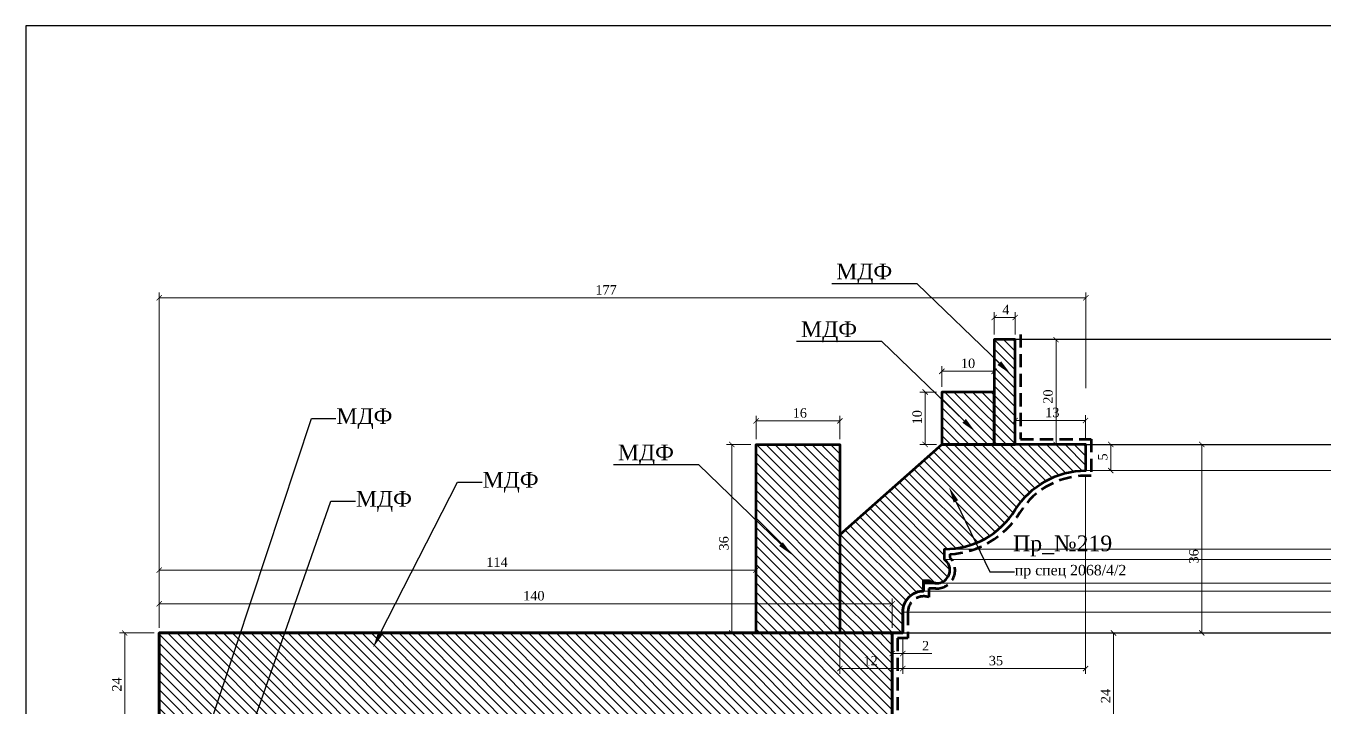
# Model space of a CAD drawing. Header units: millimetres. Extents: x 308847 to 309237, y -97254 to -96994.
# Drawn here: x 308846.6 to 309094.6, y -97124 to -96994 of the extents above; entities that cross this region are included whole.
import ezdxf
from ezdxf import colors
from ezdxf.entities.mleader import LeaderData, LeaderLine
from ezdxf.math import Vec2, Vec3

# ---------------------------------------------------------------- set-up
doc = ezdxf.new("R2010")
doc.units = ezdxf.units.MM
doc.header["$MEASUREMENT"] = 0
doc.linetypes.add('HIDDEN', pattern=[0.375, 0.25, -0.125])
doc.layers.add('Outside panel', color=7, linetype='Continuous', lineweight=18, true_color=0x7f5e57)
doc.layers.add('линия 50', color=1, linetype='Continuous', lineweight=140)
doc.layers.add('размеры в модели', color=7, linetype='Continuous')
doc.styles.add('ELECT', font='times.ttf')
doc.styles.get("Standard").update_dxf_attribs({"font": 'times.ttf'})
doc.dimstyles.new('M_1', dxfattribs={"dimtxt": 1.8, "dimasz": 1, "dimexe": 1, "dimexo": 1, "dimgap": 0.6, "dimtad": 1, "dimdec": 0, "dimdsep": 46, "dimtxsty": 'Standard', "dimblk": 'ARCHTICK', "dimcen": -5, "dimclrd": 7, "dimclre": 7, "dimclrt": 7, "dimadec": 0, "dimazin": 0, "dimtfac": 1, "dimtdec": 0, "dimtmove": 0, "dimatfit": 3, "dimfxl": 1, "dimtolj": 1, "dimtzin": 0, "dimlwd": 5, "dimlwe": 5, "dimarcsym": 0})

# ---------------------------------------------------------------- blocks, each defined once
blk = doc.blocks.new('_ArchTick')
at = {"color": 0, "linetype": 'ByBlock', "const_width": 0.15}
blk.add_lwpolyline([(-0.5, -0.5), (0.5, 0.5)], dxfattribs=at)
blk = doc.blocks.new('*D30')
at = {"color": 7, "lineweight": 5, "ltscale": 1000, "transparency": 16777216}
for p, q in [((309218.66, -97079.91), (309218.66, -97193.48)), ((309066.66, -97184.91), (309066.66, -97193.48)), ((309066.66, -97192.48), (309218.66, -97192.48))]:
    blk.add_line(p, q, dxfattribs=at)
at = {"layer": 'Defpoints', "color": 0, "ltscale": 1000, "transparency": 16777216}
for p in [(309218.66, -97078.91), (309066.66, -97183.91), (309218.66, -97192.48)]:
    blk.add_point(p, dxfattribs=at)
at = {"color": 7, "lineweight": 5, "ltscale": 1000, "transparency": 16777216, "rotation": 180}
blk.add_blockref('_ArchTick', (309066.66, -97192.48), dxfattribs=at)
at = {"color": 7, "lineweight": 5, "ltscale": 1000, "transparency": 16777216}
blk.add_blockref('_ArchTick', (309218.66, -97192.48), dxfattribs=at)
at = {"color": 7, "ltscale": 1000, "transparency": 16777216, "insert": (309140.28, -97190.97), "char_height": 1.8, "attachment_point": 5}
blk.add_mtext('\\A1;152', dxfattribs=at)
blk = doc.blocks.new('*D29')
at = {"layer": 'Defpoints', "color": 0, "ltscale": 1000, "transparency": 16777216}
for p in [(309049.09, -97045.93), (309049.09, -97064.15), (308872.09, -97100.15)]:
    blk.add_point(p, dxfattribs=at)
at = {"layer": 'размеры в модели', "color": 7, "lineweight": 5, "ltscale": 1000, "transparency": 16777216}
for p, q in [((308872.09, -97099.15), (308872.09, -97044.93)), ((309049.09, -97063.15), (309049.09, -97044.93)), ((308872.09, -97045.93), (309049.09, -97045.93))]:
    blk.add_line(p, q, dxfattribs=at)
at = {"layer": 'размеры в модели', "color": 7, "lineweight": 5, "ltscale": 1000, "transparency": 16777216, "rotation": 180}
blk.add_blockref('_ArchTick', (308872.09, -97045.93), dxfattribs=at)
at = {"layer": 'размеры в модели', "color": 7, "lineweight": 5, "ltscale": 1000, "transparency": 16777216}
blk.add_blockref('_ArchTick', (309049.09, -97045.93), dxfattribs=at)
at = {"layer": 'размеры в модели', "color": 7, "ltscale": 1000, "transparency": 16777216, "insert": (308957.44, -97044.41), "char_height": 1.8, "attachment_point": 5}
blk.add_mtext('\\A1;177', dxfattribs=at)
blk = doc.blocks.new('*D28')
at = {"color": 7, "lineweight": 5, "ltscale": 1000, "transparency": 16777216}
for p, q in [((309206.11, -97053.9), (309223.68, -97053.9)), ((309222.68, -97053.9), (309222.68, -97183.9)), ((309067.84, -97183.9), (309223.68, -97183.9))]:
    blk.add_line(p, q, dxfattribs=at)
at = {"layer": 'Defpoints', "color": 0, "ltscale": 1000, "transparency": 16777216}
for p in [(309205.11, -97053.9), (309066.84, -97183.9), (309222.68, -97183.9)]:
    blk.add_point(p, dxfattribs=at)
at = {"color": 7, "lineweight": 5, "ltscale": 1000, "transparency": 16777216}
for p, rotation in [((309222.68, -97053.9), 90), ((309222.68, -97183.9), 270)]:
    blk.add_blockref('_ArchTick', p, dxfattribs=dict(at, rotation=rotation))
at = {"color": 7, "ltscale": 1000, "transparency": 16777216, "insert": (309221.16, -97114.36), "char_height": 1.8, "attachment_point": 5, "rotation": 90}
blk.add_mtext('\\A1;130', dxfattribs=at)
blk = doc.blocks.new('*D26')
at = {"layer": 'Defpoints', "color": 0, "ltscale": 1000, "transparency": 16777216}
for p in [(309012.09, -97109.91), (309014.09, -97109.91), (309014.09, -97113.83)]:
    blk.add_point(p, dxfattribs=at)
at = {"layer": 'размеры в модели', "color": 7, "lineweight": 5, "ltscale": 1000, "transparency": 16777216}
for p, q in [((309012.09, -97110.91), (309012.09, -97114.83)), ((309014.09, -97110.91), (309014.09, -97114.83)), ((309012.09, -97113.83), (309014.09, -97113.83)), ((309014.09, -97113.83), (309019.64, -97113.83))]:
    blk.add_line(p, q, dxfattribs=at)
at = {"layer": 'размеры в модели', "color": 7, "lineweight": 5, "ltscale": 1000, "transparency": 16777216, "rotation": 180}
blk.add_blockref('_ArchTick', (309012.09, -97113.83), dxfattribs=at)
at = {"layer": 'размеры в модели', "color": 7, "lineweight": 5, "ltscale": 1000, "transparency": 16777216}
blk.add_blockref('_ArchTick', (309014.09, -97113.83), dxfattribs=at)
at = {"layer": 'размеры в модели', "color": 7, "ltscale": 1000, "transparency": 16777216, "insert": (309018.46, -97112.33), "char_height": 1.8, "attachment_point": 5}
blk.add_mtext('\\A1;2', dxfattribs=at)
blk = doc.blocks.new('*D25')
at = {"layer": 'Defpoints', "color": 0, "ltscale": 1000, "transparency": 16777216}
for p in [(309049.01, -97069.35), (309035.56, -97073.91), (309049.01, -97073.91)]:
    blk.add_point(p, dxfattribs=at)
at = {"layer": 'размеры в модели', "color": 7, "lineweight": 5, "ltscale": 1000, "transparency": 16777216}
for p, q in [((309035.56, -97072.91), (309035.56, -97068.35)), ((309035.56, -97069.35), (309049.01, -97069.35)), ((309049.01, -97072.91), (309049.01, -97068.35))]:
    blk.add_line(p, q, dxfattribs=at)
at = {"layer": 'размеры в модели', "color": 7, "lineweight": 5, "ltscale": 1000, "transparency": 16777216, "rotation": 180}
blk.add_blockref('_ArchTick', (309035.56, -97069.35), dxfattribs=at)
at = {"layer": 'размеры в модели', "color": 7, "lineweight": 5, "ltscale": 1000, "transparency": 16777216}
blk.add_blockref('_ArchTick', (309049.01, -97069.35), dxfattribs=at)
at = {"layer": 'размеры в модели', "color": 7, "ltscale": 1000, "transparency": 16777216, "insert": (309042.67, -97067.83), "char_height": 1.8, "attachment_point": 5}
blk.add_mtext('\\A1;13', dxfattribs=at)
blk = doc.blocks.new('*D24')
at = {"layer": 'Defpoints', "color": 0, "ltscale": 1000, "transparency": 16777216}
for p in [(308986.05, -97097.89), (308872.09, -97109.91), (308986.05, -97109.91)]:
    blk.add_point(p, dxfattribs=at)
at = {"layer": 'размеры в модели', "color": 7, "lineweight": 5, "ltscale": 1000, "transparency": 16777216}
for p, q in [((308872.09, -97108.91), (308872.09, -97096.89)), ((308986.05, -97108.91), (308986.05, -97096.89)), ((308872.09, -97097.89), (308986.05, -97097.89))]:
    blk.add_line(p, q, dxfattribs=at)
at = {"layer": 'размеры в модели', "color": 7, "lineweight": 5, "ltscale": 1000, "transparency": 16777216, "rotation": 180}
blk.add_blockref('_ArchTick', (308872.09, -97097.89), dxfattribs=at)
at = {"layer": 'размеры в модели', "color": 7, "lineweight": 5, "ltscale": 1000, "transparency": 16777216}
blk.add_blockref('_ArchTick', (308986.05, -97097.89), dxfattribs=at)
at = {"layer": 'размеры в модели', "color": 7, "ltscale": 1000, "transparency": 16777216, "insert": (308936.6, -97096.39), "char_height": 1.8, "attachment_point": 5}
blk.add_mtext('\\A1;114', dxfattribs=at)
blk = doc.blocks.new('*D21')
at = {"layer": 'Defpoints', "color": 0, "ltscale": 1000, "transparency": 16777216}
for p in [(309014.09, -97109.91), (309012.09, -97133.91), (309054.34, -97133.91)]:
    blk.add_point(p, dxfattribs=at)
at = {"layer": 'размеры в модели', "color": 7, "lineweight": 5, "ltscale": 1000, "transparency": 16777216}
for p, q in [((309015.09, -97109.91), (309055.34, -97109.91)), ((309054.34, -97109.91), (309054.34, -97133.91)), ((309013.09, -97133.91), (309055.34, -97133.91))]:
    blk.add_line(p, q, dxfattribs=at)
for p, rotation in [((309054.34, -97109.91), 90), ((309054.34, -97133.91), 270)]:
    blk.add_blockref('_ArchTick', p, dxfattribs=dict(at, rotation=rotation))
at = {"layer": 'размеры в модели', "color": 7, "ltscale": 1000, "transparency": 16777216, "insert": (309052.84, -97121.94), "char_height": 1.8, "attachment_point": 5, "rotation": 90}
blk.add_mtext('\\A1;24', dxfattribs=at)
blk = doc.blocks.new('*D20')
at = {"color": 7, "lineweight": 5, "ltscale": 1000, "transparency": 16777216}
for p, q in [((309050.09, -97073.91), (309072.21, -97073.91)), ((309071.21, -97109.91), (309071.21, -97073.91)), ((309015.09, -97109.91), (309072.21, -97109.91))]:
    blk.add_line(p, q, dxfattribs=at)
at = {"layer": 'Defpoints', "color": 0, "ltscale": 1000, "transparency": 16777216}
for p in [(309049.09, -97073.91), (309071.21, -97073.91), (309014.09, -97109.91)]:
    blk.add_point(p, dxfattribs=at)
at = {"color": 7, "lineweight": 5, "ltscale": 1000, "transparency": 16777216}
for p, rotation in [((309071.21, -97073.91), 90), ((309071.21, -97109.91), 270)]:
    blk.add_blockref('_ArchTick', p, dxfattribs=dict(at, rotation=rotation))
at = {"color": 7, "ltscale": 1000, "transparency": 16777216, "insert": (309069.69, -97095.29), "char_height": 1.8, "attachment_point": 5, "rotation": 90}
blk.add_mtext('\\A1;36', dxfattribs=at)
blk = doc.blocks.new('*D19')
at = {"layer": 'Defpoints', "color": 0, "ltscale": 1000, "transparency": 16777216}
for p in [(309049.02, -97078.91), (309014.09, -97109.91), (309049.02, -97116.7)]:
    blk.add_point(p, dxfattribs=at)
at = {"layer": 'размеры в модели', "color": 7, "lineweight": 5, "ltscale": 1000, "transparency": 16777216}
for p, q in [((309049.02, -97079.91), (309049.02, -97117.7)), ((309014.09, -97110.91), (309014.09, -97117.7)), ((309014.09, -97116.7), (309049.02, -97116.7))]:
    blk.add_line(p, q, dxfattribs=at)
at = {"layer": 'размеры в модели', "color": 7, "lineweight": 5, "ltscale": 1000, "transparency": 16777216, "rotation": 180}
blk.add_blockref('_ArchTick', (309014.09, -97116.7), dxfattribs=at)
at = {"layer": 'размеры в модели', "color": 7, "lineweight": 5, "ltscale": 1000, "transparency": 16777216}
blk.add_blockref('_ArchTick', (309049.02, -97116.7), dxfattribs=at)
at = {"layer": 'размеры в модели', "color": 7, "ltscale": 1000, "transparency": 16777216, "insert": (309031.9, -97115.19), "char_height": 1.8, "attachment_point": 5}
blk.add_mtext('\\A1;35', dxfattribs=at)
blk = doc.blocks.new('*D18')
at = {"layer": 'Defpoints', "color": 0, "ltscale": 1000, "transparency": 16777216}
for p in [(309002.09, -97109.91), (309014.09, -97109.91), (309014.09, -97116.7)]:
    blk.add_point(p, dxfattribs=at)
at = {"layer": 'размеры в модели', "color": 7, "lineweight": 5, "ltscale": 1000, "transparency": 16777216}
for p, q in [((309002.09, -97110.91), (309002.09, -97117.7)), ((309014.09, -97110.91), (309014.09, -97117.7)), ((309002.09, -97116.7), (309014.09, -97116.7))]:
    blk.add_line(p, q, dxfattribs=at)
at = {"layer": 'размеры в модели', "color": 7, "lineweight": 5, "ltscale": 1000, "transparency": 16777216, "rotation": 180}
blk.add_blockref('_ArchTick', (309002.09, -97116.7), dxfattribs=at)
at = {"layer": 'размеры в модели', "color": 7, "lineweight": 5, "ltscale": 1000, "transparency": 16777216}
blk.add_blockref('_ArchTick', (309014.09, -97116.7), dxfattribs=at)
at = {"layer": 'размеры в модели', "color": 7, "ltscale": 1000, "transparency": 16777216, "insert": (309007.95, -97115.2), "char_height": 1.8, "attachment_point": 5}
blk.add_mtext('\\A1;12', dxfattribs=at)
blk = doc.blocks.new('*D9')
at = {"layer": 'Defpoints', "color": 0, "ltscale": 1000, "transparency": 16777216}
for p in [(308865.49, -97109.91), (308872.09, -97109.91), (308872.09, -97133.91)]:
    blk.add_point(p, dxfattribs=at)
at = {"layer": 'размеры в модели', "color": 7, "lineweight": 5, "ltscale": 1000, "transparency": 16777216}
for p, q in [((308871.09, -97109.91), (308864.49, -97109.91)), ((308865.49, -97133.91), (308865.49, -97109.91)), ((308871.09, -97133.91), (308864.49, -97133.91))]:
    blk.add_line(p, q, dxfattribs=at)
for p, rotation in [((308865.49, -97109.91), 90), ((308865.49, -97133.91), 270)]:
    blk.add_blockref('_ArchTick', p, dxfattribs=dict(at, rotation=rotation))
at = {"layer": 'размеры в модели', "color": 7, "ltscale": 1000, "transparency": 16777216, "insert": (308863.99, -97119.74), "char_height": 1.8, "attachment_point": 5, "rotation": 90}
blk.add_mtext('\\A1;24', dxfattribs=at)
blk = doc.blocks.new('*D8')
at = {"layer": 'Defpoints', "color": 0, "ltscale": 1000, "transparency": 16777216}
for p in [(308872.09, -97104.32), (308872.09, -97109.91), (309012.09, -97109.91)]:
    blk.add_point(p, dxfattribs=at)
at = {"layer": 'размеры в модели', "color": 7, "lineweight": 5, "ltscale": 1000, "transparency": 16777216}
for p, q in [((308872.09, -97108.91), (308872.09, -97103.32)), ((309012.09, -97104.32), (308872.09, -97104.32)), ((309012.09, -97108.91), (309012.09, -97103.32))]:
    blk.add_line(p, q, dxfattribs=at)
at = {"layer": 'размеры в модели', "color": 7, "lineweight": 5, "ltscale": 1000, "transparency": 16777216, "rotation": 180}
blk.add_blockref('_ArchTick', (308872.09, -97104.32), dxfattribs=at)
at = {"layer": 'размеры в модели', "color": 7, "lineweight": 5, "ltscale": 1000, "transparency": 16777216}
blk.add_blockref('_ArchTick', (309012.09, -97104.32), dxfattribs=at)
at = {"layer": 'размеры в модели', "color": 7, "ltscale": 1000, "transparency": 16777216, "insert": (308943.64, -97102.81), "char_height": 1.8, "attachment_point": 5}
blk.add_mtext('\\A1;140', dxfattribs=at)
blk = doc.blocks.new('*D7')
at = {"layer": 'Defpoints', "color": 0, "ltscale": 1000, "transparency": 16777216}
for p in [(309049.09, -97073.91), (309049.02, -97078.91), (309053.82, -97078.91)]:
    blk.add_point(p, dxfattribs=at)
at = {"layer": 'размеры в модели', "color": 7, "lineweight": 5, "ltscale": 1000, "transparency": 16777216}
for p, q in [((309050.09, -97073.91), (309054.82, -97073.91)), ((309053.82, -97073.91), (309053.82, -97078.91)), ((309050.02, -97078.91), (309054.82, -97078.91))]:
    blk.add_line(p, q, dxfattribs=at)
for p, rotation in [((309053.82, -97073.91), 90), ((309053.82, -97078.91), 270)]:
    blk.add_blockref('_ArchTick', p, dxfattribs=dict(at, rotation=rotation))
at = {"layer": 'размеры в модели', "color": 7, "ltscale": 1000, "transparency": 16777216, "insert": (309052.3, -97076.31), "char_height": 1.8, "attachment_point": 5, "rotation": 90}
blk.add_mtext('\\A1;5', dxfattribs=at)
blk = doc.blocks.new('*D6')
at = {"layer": 'Defpoints', "color": 0, "ltscale": 1000, "transparency": 16777216}
for p in [(308986.09, -97073.91), (308981.45, -97109.91), (308986.09, -97109.91)]:
    blk.add_point(p, dxfattribs=at)
at = {"layer": 'размеры в модели', "color": 7, "lineweight": 5, "ltscale": 1000, "transparency": 16777216}
for p, q in [((308985.09, -97073.91), (308980.45, -97073.91)), ((308981.45, -97073.91), (308981.45, -97109.91)), ((308985.09, -97109.91), (308980.45, -97109.91))]:
    blk.add_line(p, q, dxfattribs=at)
for p, rotation in [((308981.45, -97073.91), 90), ((308981.45, -97109.91), 270)]:
    blk.add_blockref('_ArchTick', p, dxfattribs=dict(at, rotation=rotation))
at = {"layer": 'размеры в модели', "color": 7, "ltscale": 1000, "transparency": 16777216, "insert": (308979.93, -97092.8), "char_height": 1.8, "attachment_point": 5, "rotation": 90}
blk.add_mtext('\\A1;36', dxfattribs=at)
blk = doc.blocks.new('*D5')
at = {"layer": 'Defpoints', "color": 0, "ltscale": 1000, "transparency": 16777216}
for p in [(309002.09, -97069.44), (308986.09, -97073.91), (309002.09, -97073.91)]:
    blk.add_point(p, dxfattribs=at)
at = {"layer": 'размеры в модели', "color": 7, "lineweight": 5, "ltscale": 1000, "transparency": 16777216}
for p, q in [((308986.09, -97072.91), (308986.09, -97068.44)), ((308986.09, -97069.44), (309002.09, -97069.44)), ((309002.09, -97072.91), (309002.09, -97068.44))]:
    blk.add_line(p, q, dxfattribs=at)
at = {"layer": 'размеры в модели', "color": 7, "lineweight": 5, "ltscale": 1000, "transparency": 16777216, "rotation": 180}
blk.add_blockref('_ArchTick', (308986.09, -97069.44), dxfattribs=at)
at = {"layer": 'размеры в модели', "color": 7, "lineweight": 5, "ltscale": 1000, "transparency": 16777216}
blk.add_blockref('_ArchTick', (309002.09, -97069.44), dxfattribs=at)
at = {"layer": 'размеры в модели', "color": 7, "ltscale": 1000, "transparency": 16777216, "insert": (308994.44, -97067.92), "char_height": 1.8, "attachment_point": 5}
blk.add_mtext('\\A1;16', dxfattribs=at)
blk = doc.blocks.new('*D4')
at = {"layer": 'Defpoints', "color": 0, "ltscale": 1000, "transparency": 16777216}
for p in [(309021.56, -97063.91), (309018.37, -97073.91), (309021.56, -97073.91)]:
    blk.add_point(p, dxfattribs=at)
at = {"layer": 'размеры в модели', "color": 7, "lineweight": 5, "ltscale": 1000, "transparency": 16777216}
for p, q in [((309020.56, -97063.91), (309017.37, -97063.91)), ((309018.37, -97063.91), (309018.37, -97073.91)), ((309020.56, -97073.91), (309017.37, -97073.91))]:
    blk.add_line(p, q, dxfattribs=at)
for p, rotation in [((309018.37, -97063.91), 90), ((309018.37, -97073.91), 270)]:
    blk.add_blockref('_ArchTick', p, dxfattribs=dict(at, rotation=rotation))
at = {"layer": 'размеры в модели', "color": 7, "ltscale": 1000, "transparency": 16777216, "insert": (309016.86, -97068.73), "char_height": 1.8, "attachment_point": 5, "rotation": 90}
blk.add_mtext('\\A1;10', dxfattribs=at)
blk = doc.blocks.new('*D3')
at = {"layer": 'Defpoints', "color": 0, "ltscale": 1000, "transparency": 16777216}
for p in [(309031.56, -97059.96), (309021.56, -97063.91), (309031.56, -97063.91)]:
    blk.add_point(p, dxfattribs=at)
at = {"layer": 'размеры в модели', "color": 7, "lineweight": 5, "ltscale": 1000, "transparency": 16777216}
for p, q in [((309021.56, -97062.91), (309021.56, -97058.96)), ((309031.56, -97062.91), (309031.56, -97058.96)), ((309021.56, -97059.96), (309031.56, -97059.96))]:
    blk.add_line(p, q, dxfattribs=at)
at = {"layer": 'размеры в модели', "color": 7, "lineweight": 5, "ltscale": 1000, "transparency": 16777216, "rotation": 180}
blk.add_blockref('_ArchTick', (309021.56, -97059.96), dxfattribs=at)
at = {"layer": 'размеры в модели', "color": 7, "lineweight": 5, "ltscale": 1000, "transparency": 16777216}
blk.add_blockref('_ArchTick', (309031.56, -97059.96), dxfattribs=at)
at = {"layer": 'размеры в модели', "color": 7, "ltscale": 1000, "transparency": 16777216, "insert": (309026.57, -97058.45), "char_height": 1.8, "attachment_point": 5}
blk.add_mtext('\\A1;10', dxfattribs=at)
blk = doc.blocks.new('*D2')
at = {"layer": 'Defpoints', "color": 0, "ltscale": 1000, "transparency": 16777216}
for p in [(309035.56, -97053.91), (309035.56, -97073.91), (309043.37, -97073.91)]:
    blk.add_point(p, dxfattribs=at)
at = {"layer": 'размеры в модели', "color": 7, "lineweight": 5, "ltscale": 1000, "transparency": 16777216}
for p, q in [((309036.56, -97053.91), (309044.37, -97053.91)), ((309043.37, -97053.91), (309043.37, -97073.91)), ((309036.56, -97073.91), (309044.37, -97073.91))]:
    blk.add_line(p, q, dxfattribs=at)
for p, rotation in [((309043.37, -97053.91), 90), ((309043.37, -97073.91), 270)]:
    blk.add_blockref('_ArchTick', p, dxfattribs=dict(at, rotation=rotation))
at = {"layer": 'размеры в модели', "color": 7, "ltscale": 1000, "transparency": 16777216, "insert": (309041.85, -97064.78), "char_height": 1.8, "attachment_point": 5, "rotation": 90}
blk.add_mtext('\\A1;20', dxfattribs=at)
blk = doc.blocks.new('*D1')
at = {"layer": 'Defpoints', "color": 0, "ltscale": 1000, "transparency": 16777216}
for p in [(309035.56, -97049.68), (309031.56, -97053.91), (309035.56, -97053.91)]:
    blk.add_point(p, dxfattribs=at)
at = {"layer": 'размеры в модели', "color": 7, "lineweight": 5, "ltscale": 1000, "transparency": 16777216}
for p, q in [((309031.56, -97052.91), (309031.56, -97048.68)), ((309031.56, -97049.68), (309035.56, -97049.68)), ((309035.56, -97052.91), (309035.56, -97048.68))]:
    blk.add_line(p, q, dxfattribs=at)
at = {"layer": 'размеры в модели', "color": 7, "lineweight": 5, "ltscale": 1000, "transparency": 16777216, "rotation": 180}
blk.add_blockref('_ArchTick', (309031.56, -97049.68), dxfattribs=at)
at = {"layer": 'размеры в модели', "color": 7, "lineweight": 5, "ltscale": 1000, "transparency": 16777216}
blk.add_blockref('_ArchTick', (309035.56, -97049.68), dxfattribs=at)
at = {"layer": 'размеры в модели', "color": 7, "ltscale": 1000, "transparency": 16777216, "insert": (309033.78, -97048.18), "char_height": 1.8, "attachment_point": 5}
blk.add_mtext('\\A1;4', dxfattribs=at)

msp = doc.modelspace()

# ---------------------------------------------------------------- hatches: boundary and pattern name
at = {"layer": 'Outside panel', "ltscale": 1000, "true_color": 0x293189}
h = msp.add_hatch(dxfattribs=at)
h.set_pattern_fill('ANSI31', color=177, scale=10, angle=90)
h.set_pattern_definition([(135, (-338.7751, -6603.8348), (-0.8838834765, -0.8838834765), [])])
h.paths.add_polyline_path([(309012.09, -97109.91), (308872.09, -97109.91), (308872.09, -97133.91), (308921.09, -97133.91), (308966.09, -97133.91), (309012.09, -97133.91)])
h.paths.add_polyline_path([(308966.09, -97133.91), (308921.09, -97133.91), (308921.09, -97143.91), (308966.09, -97143.91)])
h.paths.add_polyline_path([(308921.09, -97133.91), (308872.09, -97133.91), (308872.09, -97149.91), (308903.67, -97149.91), (308921.09, -97149.91), (308921.09, -97144.41)])
h.paths.add_polyline_path([(308903.67, -97149.91), (308872.09, -97149.91), (308872.09, -97177.45)])
h.paths.add_polyline_path([(309002.09, -97073.91), (308986.09, -97073.91), (308986.09, -97109.91), (309002.09, -97109.91)])
h.paths.add_polyline_path([(309031.56, -97063.91), (309021.56, -97063.91), (309021.56, -97073.91), (309031.56, -97073.91)])
h.paths.add_polyline_path([(309035.56, -97053.91), (309031.56, -97053.91), (309031.56, -97073.91), (309035.56, -97073.91)])
at = {"layer": 'Outside panel', "ltscale": 1000}
h = msp.add_hatch(dxfattribs=at)
h.set_pattern_fill('ANSI31', color=256, scale=10, angle=90)
h.set_pattern_definition([(135, (-353.1687, -6613.5911), (-0.8838834765, -0.8838834765), [])])
h.paths.add_polyline_path([(309035.59, -97086.41, -0.25901), (309049.09, -97078.91), (309049.09, -97073.91), (309021.56, -97073.91), (309002.09, -97091.15), (309002.09, -97109.91), (309012.09, -97109.91), (309014.09, -97109.91), (309014.09, -97105.91, -0.414214), (309018.09, -97101.91), (309018.09, -97099.91), (309019.09, -97099.91, 1), (309022.09, -97095.91), (309022.09, -97093.91, 0.25901)])

# ---------------------------------------------------------------- linework, layer by layer
at = {"color": 7}
for p, q in [((309205.13, -97053.91), (309031.56, -97053.91)), ((309049.09, -97073.91), (309218.66, -97073.91)), ((309012.09, -97109.91), (309181.66, -97109.91))]:
    msp.add_line(p, q, dxfattribs=at)
at = {"color": 7, "lineweight": 15, "ltscale": 1000}
for p, q in [((309049.09, -97078.91), (309218.66, -97078.91)), ((309022.09, -97093.91), (309191.66, -97093.91)), ((309022.09, -97095.91), (309191.66, -97095.91)), ((309018.09, -97101.91), (309187.66, -97101.91)), ((309020.59, -97100.41), (309190.01, -97100.4)), ((309014.09, -97105.91), (309183.66, -97105.91))]:
    msp.add_line(p, q, dxfattribs=at)
at = {"color": 6, "ltscale": 1000}
msp.add_lwpolyline([(308846.63, -97254.04), (309236.63, -97254.04), (309236.63, -96994.04), (308846.63, -96994.04)], close=True, dxfattribs=at)
at = {"layer": 'линия 50', "color": 1, "linetype": 'HIDDEN', "ltscale": 10, "true_color": 0xff0909}
for points in [[(309036.56, -97052.91), (309036.56, -97052.91), (309036.56, -97072.91), (309050.09, -97072.91), (309050.09, -97079.94, 0.276995), (309036.44, -97086.93, -0.243283), (309023.09, -97094.88), (309023.09, -97095.46, -0.687289), (309020.37, -97101.4, -0.687289)], [(309020.44, -97101.4), (309019.09, -97101.4), (309019.09, -97103.08, 0.517638), (309015.09, -97105.91), (309015.09, -97110.91), (309013.09, -97110.91), (309013.09, -97134.91), (308997.78, -97134.91), (308997.78, -97138.91), (308996.78, -97138.91)]]:
    msp.add_lwpolyline(points, format="xyb", dxfattribs=at)
at = {"layer": 'линия 50', "color": 7}
for points in [[(309031.56, -97073.91), (309035.56, -97073.91), (309035.56, -97053.91), (309031.56, -97053.91)], [(309021.56, -97073.91), (309031.56, -97073.91), (309031.56, -97063.91), (309021.56, -97063.91)], [(309002.09, -97109.91), (308986.09, -97109.91), (308986.09, -97073.91), (309002.09, -97073.91)], [(309012.09, -97133.91), (309012.09, -97109.91), (308872.09, -97109.91), (308872.09, -97133.91), (308921.09, -97133.91)]]:
    msp.add_lwpolyline(points, close=True, dxfattribs=at)
msp.add_lwpolyline([(309002.09, -97091.15), (309002.09, -97109.91), (309014.09, -97109.91), (309014.09, -97105.91, -0.414214), (309018.09, -97101.91), (309018.09, -97099.91), (309019.09, -97099.91, 1), (309022.09, -97095.91), (309022.09, -97093.91, 0.25901), (309035.59, -97086.41, -0.25901), (309049.09, -97078.91), (309049.09, -97073.91), (309021.56, -97073.91)], format="xyb", close=True, dxfattribs=at)
msp.add_lwpolyline([(309020.44, -97100.4), (309018.09, -97100.41), (309018.09, -97101.91, 0.414214), (309014.09, -97105.91), (309014.09, -97109.91), (309012.09, -97109.91), (309012.09, -97133.91), (308996.78, -97133.91), (308996.78, -97137.91), (308991.78, -97137.91, -0.769808), (308988.15, -97146.87, -0.769808)], format="xyb", dxfattribs=at)
msp.add_lwpolyline([(309012.09, -97133.91), (308872.09, -97133.91), (308872.09, -97109.91), (309012.09, -97109.91)], dxfattribs=at)

# ---------------------------------------------------------------- texts
at = {"color": 5, "ltscale": 1000, "style": 'ELECT'}
msp.add_text('Пр_№219', height=3, dxfattribs=at).set_placement((309035.18, -97094.3))

# ---------------------------------------------------------------- dimensions: what is measured, and where the dimension line sits
at = {"color": 5, "ltscale": 1000}
for base, p1, p2, picture, middle in [((309222.68, -97183.9), (309205.11, -97053.9), (309066.84, -97183.9), '*D28', (309222.68, -97114.36)), ((309071.21, -97073.91), (309014.09, -97109.91), (309049.09, -97073.91), '*D20', (309071.21, -97095.29))]:
    dim = msp.add_linear_dim(base=base, p1=p1, p2=p2, angle=90, dimstyle='M_1', dxfattribs=at)
    dim.commit()
    dim.dimension.update_dxf_attribs({"geometry": picture, "text_midpoint": middle, "dimtype": 128})
at = {"color": 7, "ltscale": 1000}
dim = msp.add_linear_dim(base=(309218.66, -97192.48), p1=(309066.66, -97183.91), p2=(309218.66, -97078.91), dimstyle='M_1', dxfattribs=at)
dim.commit()
dim.dimension.update_dxf_attribs({"geometry": '*D30', "text_midpoint": (309140.28, -97192.48), "dimtype": 128})
at = {"layer": 'размеры в модели', "color": 5, "ltscale": 1000}
for base, p1, p2, picture, middle in [((309049.09, -97045.93), (308872.09, -97100.15), (309049.09, -97064.15), '*D29', (308957.44, -97045.93)), ((309035.56, -97049.68), (309031.56, -97053.91), (309035.56, -97053.91), '*D1', (309033.78, -97049.68)), ((309031.56, -97059.96), (309021.56, -97063.91), (309031.56, -97063.91), '*D3', (309026.57, -97059.96)), ((309002.09, -97069.44), (308986.09, -97073.91), (309002.09, -97073.91), '*D5', (308994.44, -97069.44)), ((309049.01, -97069.35), (309035.56, -97073.91), (309049.01, -97073.91), '*D25', (309042.67, -97069.35)), ((309049.02, -97116.7), (309014.09, -97109.91), (309049.02, -97078.91), '*D19', (309031.9, -97116.7)), ((308986.05, -97097.89), (308872.09, -97109.91), (308986.05, -97109.91), '*D24', (308936.6, -97097.89)), ((308872.09, -97104.32), (309012.09, -97109.91), (308872.09, -97109.91), '*D8', (308943.64, -97104.32)), ((309014.09, -97116.7), (309002.09, -97109.91), (309014.09, -97109.91), '*D18', (309007.95, -97116.7)), ((309014.09, -97113.83), (309012.09, -97109.91), (309014.09, -97109.91), '*D26', (309018.46, -97113.83))]:
    dim = msp.add_linear_dim(base=base, p1=p1, p2=p2, dimstyle='M_1', dxfattribs=at)
    dim.commit()
    dim.dimension.update_dxf_attribs({"geometry": picture, "text_midpoint": middle, "dimtype": 128})
for base, p1, p2, picture, middle in [((309043.37, -97073.91), (309035.56, -97053.91), (309035.56, -97073.91), '*D2', (309043.37, -97064.78)), ((309018.37, -97073.91), (309021.56, -97063.91), (309021.56, -97073.91), '*D4', (309018.37, -97068.73)), ((308981.45, -97109.91), (308986.09, -97073.91), (308986.09, -97109.91), '*D6', (308981.45, -97092.8)), ((309053.82, -97078.91), (309049.09, -97073.91), (309049.02, -97078.91), '*D7', (309053.82, -97076.31)), ((308865.49, -97109.91), (308872.09, -97133.91), (308872.09, -97109.91), '*D9', (308865.49, -97119.74)), ((309054.34, -97133.91), (309014.09, -97109.91), (309012.09, -97133.91), '*D21', (309054.34, -97121.94))]:
    dim = msp.add_linear_dim(base=base, p1=p1, p2=p2, angle=90, dimstyle='M_1', dxfattribs=at)
    dim.commit()
    dim.dimension.update_dxf_attribs({"geometry": picture, "text_midpoint": middle, "dimtype": 128})

# ---------------------------------------------------------------- leaders
at = {"layer": 'размеры в модели', "color": 7, "ltscale": 1000}
ml = msp.add_multileader_mtext('Standard', dxfattribs=at)
ml.set_content('\\A1;МДФ  ', color=7)
ml.set_leader_properties()
ml.build(insert=Vec2(0, 0))
ml.multileader.update_dxf_attribs({"text_right_attachment_type": 6, "dogleg_length": 0.36, "arrow_head_size": 3})
ctx = ml.context
ctx.base_point, ctx.char_height, ctx.arrow_head_size, ctx.landing_gap_size, ctx.plane_origin = Vec3(309001.77, -97041.32), 3, 3, 0.09, Vec3(309016.13, -97063.21)
ctx.right_attachment, ctx.text_align_type = 6, 2
notes = []
notes.append((ctx, [(0, (1, 1, 0), (309016.85, -97043.25), (-1, 0), 4.68, [(0, [(309034.71, -97060.49)], 0, [])])]))
ctx.mtext.insert, ctx.mtext.alignment, ctx.mtext.flow_direction = Vec3(309012.08, -97039.4), 3, 5
ml = msp.add_multileader_mtext('Standard', dxfattribs=at)
ml.set_content('\\A1;МДФ  ', color=7)
ml.set_leader_properties()
ml.build(insert=Vec2(0, 0))
ml.multileader.update_dxf_attribs({"text_right_attachment_type": 6, "dogleg_length": 0.36, "arrow_head_size": 3})
ctx = ml.context
ctx.base_point, ctx.char_height, ctx.arrow_head_size, ctx.landing_gap_size, ctx.plane_origin = Vec3(308995.04, -97052.35), 3, 3, 0.09, Vec3(309009.4, -97074.23)
ctx.right_attachment, ctx.text_align_type = 6, 2
notes.append((ctx, [(0, (1, 1, 0), (309010.12, -97054.27), (-1, 0), 4.68, [(0, [(309027.98, -97071.51)], 0, [])])]))
ctx.mtext.insert, ctx.mtext.alignment, ctx.mtext.flow_direction = Vec3(309005.36, -97050.43), 3, 5
ml = msp.add_multileader_mtext('Standard', dxfattribs=at)
ml.set_content('\\A1;МДФ  ', color=7)
ml.set_leader_properties()
ml.build(insert=Vec2(0, 0))
ml.multileader.update_dxf_attribs({"text_right_attachment_type": 6, "dogleg_length": 0.36, "arrow_head_size": 3})
ctx = ml.context
ctx.base_point, ctx.char_height, ctx.arrow_head_size, ctx.landing_gap_size, ctx.plane_origin = Vec3(308905.83, -97068.94), 3, 3, 0.09, Vec3(308862.13, -97150.4)
ctx.right_attachment = 6
notes.append((ctx, [(1, (1, 1, 0), (308901.16, -97068.94), (1, 0), 4.68, [(0, [(308875.23, -97147.29)], 0, [])])]))
ctx.mtext.insert, ctx.mtext.flow_direction = Vec3(308905.92, -97067.02), 5
ml = msp.add_multileader_mtext('Standard', dxfattribs=at)
ml.set_content('\\A1;МДФ  ', color=7)
ml.set_leader_properties()
ml.build(insert=Vec2(0, 0))
ml.multileader.update_dxf_attribs({"text_right_attachment_type": 6, "dogleg_length": 0.36, "arrow_head_size": 3})
ctx = ml.context
ctx.base_point, ctx.char_height, ctx.arrow_head_size, ctx.landing_gap_size, ctx.plane_origin = Vec3(308960.07, -97075.87), 3, 3, 0.09, Vec3(308974.43, -97097.75)
ctx.right_attachment, ctx.text_align_type = 6, 2
notes.append((ctx, [(0, (1, 1, 0), (308975.15, -97077.79), (-1, 0), 4.68, [(0, [(308993, -97095.03)], 0, [])])]))
ctx.mtext.insert, ctx.mtext.alignment, ctx.mtext.flow_direction = Vec3(308970.38, -97073.95), 3, 5
ml = msp.add_multileader_mtext('Standard', dxfattribs=at)
ml.set_content('\\A1;МДФ  ', color=7)
ml.set_leader_properties()
ml.build(insert=Vec2(0, 0))
ml.multileader.update_dxf_attribs({"text_right_attachment_type": 6, "dogleg_length": 0.36, "arrow_head_size": 3})
ctx = ml.context
ctx.base_point, ctx.char_height, ctx.arrow_head_size, ctx.landing_gap_size, ctx.plane_origin = Vec3(308933.75, -97081.1), 3, 3, 0.09, Vec3(308894.37, -97115.39)
ctx.right_attachment = 6
notes.append((ctx, [(1, (1, 1, 0), (308929.08, -97081.1), (1, 0), 4.68, [(0, [(308912.95, -97112.67)], 0, [])])]))
ctx.mtext.insert, ctx.mtext.flow_direction = Vec3(308933.84, -97079.18), 5
ml = msp.add_multileader_mtext('Standard', dxfattribs=at)
ml.set_content('\\A1;пр спец 2068/4/2 ', color=7)
ml.set_leader_properties()
ml.build(insert=Vec2(0, 0))
ml.multileader.update_dxf_attribs({"text_right_attachment_type": 6, "dogleg_length": 0.36, "arrow_head_size": 3})
ctx = ml.context
ctx.base_point, ctx.char_height, ctx.arrow_head_size, ctx.landing_gap_size, ctx.plane_origin = Vec3(309035.42, -97098.22), 2, 3, 0.09, Vec3(309005.41, -97120.16)
ctx.right_attachment = 6
notes.append((ctx, [(1, (1, 1, 0), (309030.75, -97098.22), (1, 0), 4.68, [(0, [(309022.94, -97082.08)], 0, [])])]))
ctx.mtext.insert, ctx.mtext.flow_direction = Vec3(309035.51, -97096.91), 5
ml = msp.add_multileader_mtext('Standard', dxfattribs=at)
ml.set_content('\\A1;МДФ  ', color=7)
ml.set_leader_properties()
ml.build(insert=Vec2(0, 0))
ml.multileader.update_dxf_attribs({"text_right_attachment_type": 6, "dogleg_length": 0.36, "arrow_head_size": 3})
ctx = ml.context
ctx.base_point, ctx.char_height, ctx.arrow_head_size, ctx.landing_gap_size, ctx.plane_origin = Vec3(308909.55, -97084.73), 3, 3, 0.09, Vec3(308859.45, -97164)
ctx.right_attachment = 6
notes.append((ctx, [(1, (1, 1, 0), (308904.87, -97084.73), (1, 0), 4.68, [(0, [(308878.03, -97161.28)], 0, [])])]))
ctx.mtext.insert, ctx.mtext.flow_direction = Vec3(308909.64, -97082.81), 5
for ctx, leaders in notes:
    for number, flags, end, landing, length, lines in leaders:
        leader = LeaderData()
        leader.index, (leader.has_last_leader_line, leader.has_dogleg_vector, leader.attachment_direction) = number, flags
        leader.last_leader_point, leader.dogleg_vector, leader.dogleg_length = Vec3(end), Vec3(landing), length
        for number, points, colour, breaks in lines:
            line = LeaderLine()
            line.index, line.vertices, line.color, line.breaks = number, Vec3.list(points), colors.encode_raw_color(colour), breaks
            leader.lines.append(line)
        ctx.leaders.append(leader)

doc.saveas('drawing.dxf')
